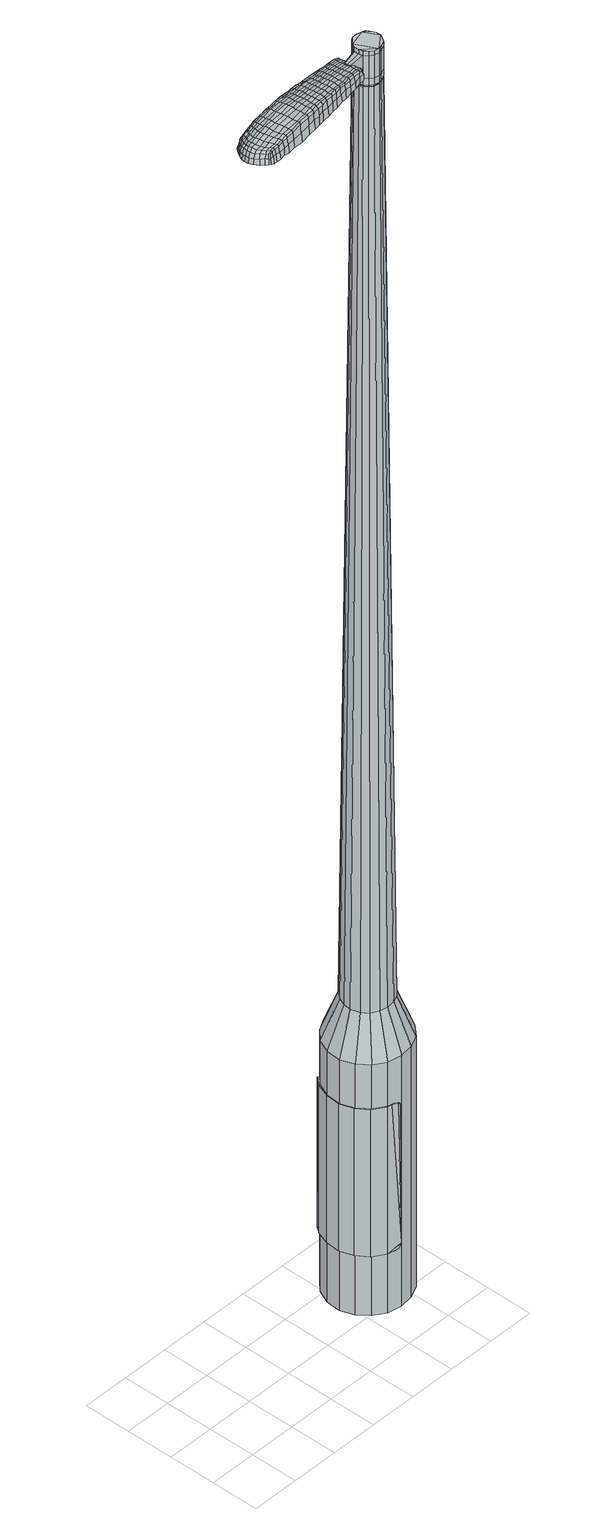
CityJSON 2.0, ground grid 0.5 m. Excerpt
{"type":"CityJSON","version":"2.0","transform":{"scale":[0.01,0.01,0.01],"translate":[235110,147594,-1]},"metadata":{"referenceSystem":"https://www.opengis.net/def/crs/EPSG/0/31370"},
"CityObjects":{
"object1":{"type":"GenericCityObject","attributes":{"cluster":331,"mean_distance_to_centroid":0.16,"new_centroid_x":235112.35,"new_centroid_y":147594.82,"mean_distance_to_camera":17.75,"H1":5.42,"H2":5.43,"Z_final":115.51,"cluster2":-1,"proj_x":235110.19,"proj_y":147578.46,"id_line":38485,"bearing_l":97.51,"distance":16.5,"orientation":"left","G_obj":187.51},"geometry":[{"type":"MultiSurface","lod":"2","boundaries":[[[0,1,2,3]],[[1,4,5,2]],[[4,6,7,5]],[[6,8,9,7]],[[8,10,11,9]],[[10,12,13,11]],[[12,14,15,13]],[[14,16,17,15]],[[16,18,19,17]],[[18,20,21,19]],[[20,22,23,21]],[[22,24,25,23]],[[24,26,27,25]],[[26,28,29,27]],[[28,30,31,29]],[[30,32,33,31]],[[32,34,35,33]],[[34,0,3,35]],[[36,37,38,39]],[[38,40,41,42]],[[41,43,42]],[[42,44,45,46]],[[45,47,46]],[[46,48,49,50]],[[49,51,50]],[[42,46,50,38]],[[50,52,39,38]],[[53,36,39]],[[2,5,7,35]],[[7,9,11,15]],[[11,13,15]],[[15,17,19,23]],[[19,21,23]],[[23,25,27,31]],[[27,29,31]],[[15,23,31,7]],[[31,33,35,7]],[[3,2,35]],[[1,0,54,55]],[[0,34,56,54]],[[34,32,57,56]],[[32,30,58,57]],[[30,28,59,58]],[[28,26,60,59]],[[26,24,61,60]],[[24,22,62,61]],[[22,20,63,62]],[[20,18,64,63]],[[18,16,65,64]],[[16,14,66,65]],[[14,12,67,66]],[[12,10,68,67]],[[10,8,69,68]],[[8,6,70,69]],[[6,4,71,70]],[[4,1,55,71]],[[55,54,72,73]],[[54,56,74,72]],[[56,57,75,74]],[[57,58,76,75]],[[58,59,77,76]],[[59,60,78,77]],[[60,61,79,78]],[[61,62,80,79]],[[62,63,81,80]],[[63,64,82,81]],[[64,65,83,82]],[[65,66,84,83]],[[66,67,85,84]],[[67,68,86,85]],[[68,69,87,86]],[[69,70,88,87]],[[70,71,89,88]],[[71,55,73,89]],[[90,91,92,93]],[[94,95,91,90]],[[96,97,95,94]],[[98,99,97,96]],[[100,101,99,98]],[[102,103,101,100]],[[104,105,103,102]],[[106,107,105,104]],[[108,109,107,106]],[[110,111,109,108]],[[83,112,111,110]],[[113,114,112,83]],[[115,116,114,113]],[[86,117,116,115]],[[118,119,117,86]],[[120,121,119,118]],[[122,123,121,120]],[[93,92,123,122]],[[124,125,126,127]],[[128,124,127,129]],[[130,128,129,131]],[[132,130,131,133]],[[134,132,133,135]],[[136,134,135,137]],[[138,136,137,139]],[[140,138,139,141]],[[142,140,141,143]],[[144,142,143,145]],[[146,144,145,147]],[[148,146,147,149]],[[150,148,149,151]],[[152,150,151,153]],[[154,152,153,155]],[[156,154,155,157]],[[73,72,90,93]],[[72,74,94,90]],[[74,75,96,94]],[[75,76,98,96]],[[76,77,100,98]],[[77,78,102,100]],[[78,79,104,102]],[[79,80,106,104]],[[80,81,108,106]],[[81,82,110,108]],[[82,83,110]],[[84,113,83]],[[84,85,115,113]],[[85,86,115]],[[87,118,86]],[[87,88,120,118]],[[88,89,122,120]],[[89,73,93,122]],[[158,159,92,91]],[[159,160,123,92]],[[160,161,121,123]],[[161,162,119,121]],[[162,117,119]],[[163,116,117]],[[163,164,114,116]],[[164,112,114]],[[165,111,112]],[[165,166,109,111]],[[166,167,107,109]],[[167,168,105,107]],[[168,169,103,105]],[[169,170,101,103]],[[170,171,99,101]],[[171,172,97,99]],[[172,173,95,97]],[[173,158,91,95]],[[39,52,156,174]],[[159,158,175,157]],[[53,39,174,125]],[[158,173,126,175]],[[36,53,125,124]],[[173,172,127,126]],[[37,36,124,128]],[[172,171,129,127]],[[38,37,128,130]],[[171,170,131,129]],[[40,38,130,132]],[[170,169,133,131]],[[41,40,132,134]],[[169,168,135,133]],[[43,41,134,136]],[[168,167,137,135]],[[42,43,136,138]],[[167,166,139,137]],[[44,42,138,140]],[[166,165,141,139]],[[45,44,140,142]],[[165,112,143,141]],[[47,45,142,144]],[[112,164,145,143]],[[46,47,144,146]],[[164,163,147,145]],[[48,46,146,148]],[[163,117,149,147]],[[49,48,148,150]],[[117,162,151,149]],[[51,49,150,152]],[[162,161,153,151]],[[50,51,152,154]],[[161,160,155,153]],[[52,50,154,156]],[[160,159,157,155]],[[156,157,176,177]],[[157,175,178,176]],[[175,126,179,178]],[[126,125,180,179]],[[125,174,181,180]],[[174,156,177,181]],[[182,183,184,185]],[[186,182,185,187]],[[182,186,188,189]],[[183,182,189,190]],[[191,192,193,194]],[[195,191,194,196]],[[191,195,197,198]],[[192,191,198,199]],[[200,201,202,203]],[[204,200,203,205]],[[200,204,206,207]],[[201,200,207,208]],[[209,210,211,212]],[[213,209,212,214]],[[209,213,215,216]],[[210,209,216,217]],[[218,219,220,221]],[[222,218,221,223]],[[218,222,224,225]],[[219,218,225,226]],[[227,228,229,230]],[[231,227,230,232]],[[227,231,233,234]],[[228,227,234,235]],[[236,237,238,239]],[[228,236,239,229]],[[236,228,235,240]],[[237,236,240,241]],[[242,243,244,245]],[[237,242,245,238]],[[242,237,241,246]],[[243,242,246,247]],[[248,186,187,249]],[[243,248,249,244]],[[248,243,247,250]],[[186,248,250,188]],[[251,252,253,254]],[[255,251,254,256]],[[251,255,257,258]],[[252,251,258,259]],[[260,261,262,263]],[[252,260,263,253]],[[260,252,259,264]],[[261,260,264,265]],[[266,267,268,269]],[[261,266,269,262]],[[266,261,265,270]],[[267,266,270,271]],[[272,273,274,275]],[[267,272,275,268]],[[272,267,271,276]],[[273,272,276,277]],[[278,183,190,279]],[[273,278,279,274]],[[278,273,277,280]],[[183,278,280,184]],[[281,282,283,284]],[[285,281,284,286]],[[281,285,287,288]],[[282,281,288,289]],[[290,291,292,293]],[[282,290,293,283]],[[290,282,289,294]],[[291,290,294,295]],[[296,297,298,299]],[[291,296,299,292]],[[296,291,295,300]],[[297,296,300,301]],[[302,195,196,303]],[[297,302,303,298]],[[302,297,301,304]],[[195,302,304,197]],[[305,306,307,308]],[[309,305,308,310]],[[305,309,311,312]],[[306,305,312,313]],[[314,315,316,317]],[[306,314,317,307]],[[314,306,313,318]],[[315,314,318,319]],[[320,321,322,323]],[[315,320,323,316]],[[320,315,319,324]],[[321,320,324,325]],[[326,327,328,329]],[[321,326,329,322]],[[326,321,325,330]],[[327,326,330,331]],[[332,192,199,333]],[[327,332,333,328]],[[332,327,331,334]],[[192,332,334,193]],[[335,221,220,336]],[[337,335,336,338]],[[335,337,339,340]],[[221,335,340,223]],[[341,337,338,342]],[[343,341,342,344]],[[341,343,345,346]],[[337,341,346,339]],[[347,343,344,348]],[[349,347,348,350]],[[347,349,351,352]],[[343,347,352,345]],[[353,349,350,354]],[[355,353,354,356]],[[353,355,357,358]],[[349,353,358,351]],[[359,355,356,360]],[[210,359,360,211]],[[359,210,217,361]],[[355,359,361,357]],[[362,363,208,207]],[[364,362,207,206]],[[362,364,365,366]],[[363,362,366,367]],[[368,369,367,366]],[[370,368,366,365]],[[368,370,371,372]],[[369,368,372,373]],[[374,375,373,372]],[[376,374,372,371]],[[374,376,377,378]],[[375,374,378,379]],[[380,381,379,378]],[[382,380,378,377]],[[380,382,215,213]],[[381,380,213,214]],[[383,384,385,386]],[[285,383,386,287]],[[383,285,286,387]],[[384,383,387,388]],[[389,204,205,390]],[[384,389,390,385]],[[389,384,388,391]],[[204,389,391,206]],[[392,393,394,395]],[[231,392,395,233]],[[392,231,232,396]],[[393,392,396,397]],[[398,399,400,401]],[[393,398,401,394]],[[398,393,397,402]],[[399,398,402,403]],[[404,201,208,405]],[[399,404,405,400]],[[404,399,403,406]],[[201,404,406,202]],[[407,408,409,410]],[[189,407,410,190]],[[407,189,188,411]],[[408,407,411,412]],[[413,414,415,416]],[[408,413,416,409]],[[413,408,412,417]],[[414,413,417,418]],[[419,212,211,420]],[[414,419,420,415]],[[419,414,418,421]],[[212,419,421,214]],[[422,423,424,425]],[[194,422,425,196]],[[422,194,193,426]],[[423,422,426,427]],[[428,216,215,429]],[[423,428,429,424]],[[428,423,427,430]],[[216,428,430,217]],[[431,432,433,434]],[[309,431,434,311]],[[431,309,310,435]],[[432,431,435,436]],[[437,222,223,438]],[[432,437,438,433]],[[437,432,436,439]],[[222,437,439,224]],[[440,441,442,443]],[[255,440,443,257]],[[440,255,256,444]],[[441,440,444,445]],[[446,447,448,449]],[[441,446,449,442]],[[446,441,445,450]],[[447,446,450,451]],[[452,219,226,453]],[[447,452,453,448]],[[452,447,451,454]],[[219,452,454,220]],[[455,456,445,444]],[[254,455,444,256]],[[455,254,253,457]],[[456,455,457,458]],[[459,460,451,450]],[[456,459,450,445]],[[459,456,458,461]],[[460,459,461,462]],[[463,336,220,454]],[[460,463,454,451]],[[463,460,462,464]],[[336,463,464,338]],[[465,466,467,468]],[[312,465,468,313]],[[465,312,311,434]],[[466,465,434,433]],[[469,340,339,470]],[[466,469,470,467]],[[469,466,433,438]],[[340,469,438,223]],[[471,472,458,457]],[[263,471,457,253]],[[471,263,262,473]],[[472,471,473,474]],[[475,476,462,461]],[[472,475,461,458]],[[475,472,474,477]],[[476,475,477,478]],[[479,342,338,464]],[[476,479,464,462]],[[479,476,478,480]],[[342,479,480,344]],[[481,482,483,484]],[[318,481,484,319]],[[481,318,313,468]],[[482,481,468,467]],[[485,346,345,486]],[[482,485,486,483]],[[485,482,467,470]],[[346,485,470,339]],[[487,488,474,473]],[[269,487,473,262]],[[487,269,268,489]],[[488,487,489,490]],[[491,492,478,477]],[[488,491,477,474]],[[491,488,490,493]],[[492,491,493,494]],[[495,348,344,480]],[[492,495,480,478]],[[495,492,494,496]],[[348,495,496,350]],[[497,498,499,500]],[[324,497,500,325]],[[497,324,319,484]],[[498,497,484,483]],[[501,352,351,502]],[[498,501,502,499]],[[501,498,483,486]],[[352,501,486,345]],[[503,504,490,489]],[[275,503,489,268]],[[503,275,274,505]],[[504,503,505,506]],[[507,508,494,493]],[[504,507,493,490]],[[507,504,506,509]],[[508,507,509,510]],[[511,354,350,496]],[[508,511,496,494]],[[511,508,510,512]],[[354,511,512,356]],[[513,514,515,516]],[[330,513,516,331]],[[513,330,325,500]],[[514,513,500,499]],[[517,358,357,518]],[[514,517,518,515]],[[517,514,499,502]],[[358,517,502,351]],[[519,520,506,505]],[[279,519,505,274]],[[519,279,190,410]],[[520,519,410,409]],[[521,522,510,509]],[[520,521,509,506]],[[521,520,409,416]],[[522,521,416,415]],[[523,360,356,512]],[[522,523,512,510]],[[523,522,415,420]],[[360,523,420,211]],[[524,525,427,426]],[[334,524,426,193]],[[524,334,331,516]],[[525,524,516,515]],[[526,361,217,430]],[[525,526,430,427]],[[526,525,515,518]],[[361,526,518,357]],[[527,528,388,387]],[[284,527,387,286]],[[527,284,283,529]],[[528,527,529,530]],[[531,364,206,391]],[[528,531,391,388]],[[531,528,530,532]],[[364,531,532,365]],[[533,534,535,536]],[[234,533,536,235]],[[533,234,233,395]],[[534,533,395,394]],[[537,538,539,540]],[[534,537,540,535]],[[537,534,394,401]],[[538,537,401,400]],[[541,363,367,542]],[[538,541,542,539]],[[541,538,400,405]],[[363,541,405,208]],[[543,544,530,529]],[[293,543,529,283]],[[543,293,292,545]],[[544,543,545,546]],[[547,370,365,532]],[[544,547,532,530]],[[547,544,546,548]],[[370,547,548,371]],[[549,550,551,552]],[[240,549,552,241]],[[549,240,235,536]],[[550,549,536,535]],[[553,554,555,556]],[[550,553,556,551]],[[553,550,535,540]],[[554,553,540,539]],[[557,369,373,558]],[[554,557,558,555]],[[557,554,539,542]],[[369,557,542,367]],[[559,560,546,545]],[[299,559,545,292]],[[559,299,298,561]],[[560,559,561,562]],[[563,376,371,548]],[[560,563,548,546]],[[563,560,562,564]],[[376,563,564,377]],[[565,566,567,568]],[[246,565,568,247]],[[565,246,241,552]],[[566,565,552,551]],[[569,570,571,572]],[[566,569,572,567]],[[569,566,551,556]],[[570,569,556,555]],[[573,375,379,574]],[[570,573,574,571]],[[573,570,555,558]],[[375,573,558,373]],[[575,576,562,561]],[[303,575,561,298]],[[575,303,196,425]],[[576,575,425,424]],[[577,382,377,564]],[[576,577,564,562]],[[577,576,424,429]],[[382,577,429,215]],[[578,579,412,411]],[[250,578,411,188]],[[578,250,247,568]],[[579,578,568,567]],[[580,581,418,417]],[[579,580,417,412]],[[580,579,567,572]],[[581,580,572,571]],[[582,381,214,421]],[[581,582,421,418]],[[582,581,571,574]],[[381,582,574,379]],[[583,584,585,586]],[[586,585,587,588]],[[589,587,585,590]],[[590,585,584,591]],[[592,593,594,595]],[[595,594,596,597]],[[598,596,594,599]],[[599,594,593,600]],[[601,602,603,604]],[[604,603,605,606]],[[607,605,603,608]],[[608,603,602,609]],[[610,611,612,613]],[[613,612,614,615]],[[616,614,612,617]],[[617,612,611,618]],[[619,620,621,622]],[[622,621,623,624]],[[625,623,621,626]],[[626,621,620,627]],[[628,629,630,631]],[[631,630,632,633]],[[634,632,630,635]],[[635,630,629,636]],[[637,638,639,640]],[[640,639,629,628]],[[636,629,639,641]],[[641,639,638,642]],[[643,644,645,646]],[[646,645,638,637]],[[642,638,645,647]],[[647,645,644,648]],[[588,587,649,650]],[[650,649,644,643]],[[648,644,649,651]],[[651,649,587,589]],[[652,653,654,655]],[[655,654,656,657]],[[658,656,654,659]],[[659,654,653,660]],[[661,662,663,664]],[[664,663,653,652]],[[660,653,663,665]],[[665,663,662,666]],[[667,668,669,670]],[[670,669,662,661]],[[666,662,669,671]],[[671,669,668,672]],[[673,674,675,676]],[[676,675,668,667]],[[672,668,675,677]],[[677,675,674,678]],[[591,584,679,680]],[[680,679,674,673]],[[678,674,679,681]],[[681,679,584,583]],[[682,683,684,685]],[[685,684,686,687]],[[688,686,684,689]],[[689,684,683,690]],[[691,692,693,694]],[[694,693,683,682]],[[690,683,693,695]],[[695,693,692,696]],[[697,698,699,700]],[[700,699,692,691]],[[696,692,699,701]],[[701,699,698,702]],[[597,596,703,704]],[[704,703,698,697]],[[702,698,703,705]],[[705,703,596,598]],[[706,707,708,709]],[[709,708,710,711]],[[712,710,708,713]],[[713,708,707,714]],[[715,716,717,718]],[[718,717,707,706]],[[714,707,717,719]],[[719,717,716,720]],[[721,722,723,724]],[[724,723,716,715]],[[720,716,723,725]],[[725,723,722,726]],[[727,728,729,730]],[[730,729,722,721]],[[726,722,729,731]],[[731,729,728,732]],[[600,593,733,734]],[[734,733,728,727]],[[732,728,733,735]],[[735,733,593,592]],[[619,622,736,737]],[[737,736,738,739]],[[740,738,736,741]],[[741,736,622,624]],[[739,738,742,743]],[[743,742,744,745]],[[746,744,742,747]],[[747,742,738,740]],[[745,744,748,749]],[[749,748,750,751]],[[752,750,748,753]],[[753,748,744,746]],[[751,750,754,755]],[[755,754,756,757]],[[758,756,754,759]],[[759,754,750,752]],[[757,756,760,761]],[[761,760,611,610]],[[618,611,760,762]],[[762,760,756,758]],[[609,763,764,608]],[[608,764,765,607]],[[766,765,764,767]],[[767,764,763,768]],[[768,769,770,767]],[[767,770,771,766]],[[772,771,770,773]],[[773,770,769,774]],[[774,775,776,773]],[[773,776,777,772]],[[778,777,776,779]],[[779,776,775,780]],[[780,781,782,779]],[[779,782,783,778]],[[616,783,782,614]],[[614,782,781,615]],[[784,785,786,787]],[[787,786,686,688]],[[687,686,786,788]],[[788,786,785,789]],[[606,605,790,791]],[[791,790,785,784]],[[789,785,790,792]],[[792,790,605,607]],[[793,794,795,796]],[[796,795,632,634]],[[633,632,795,797]],[[797,795,794,798]],[[799,800,801,802]],[[802,801,794,793]],[[798,794,801,803]],[[803,801,800,804]],[[609,602,805,806]],[[806,805,800,799]],[[804,800,805,807]],[[807,805,602,601]],[[808,809,810,811]],[[811,810,590,591]],[[589,590,810,812]],[[812,810,809,813]],[[814,815,816,817]],[[817,816,809,808]],[[813,809,816,818]],[[818,816,815,819]],[[610,613,820,821]],[[821,820,815,814]],[[819,815,820,822]],[[822,820,613,615]],[[823,824,825,826]],[[826,825,595,597]],[[592,595,825,827]],[[827,825,824,828]],[[616,617,829,830]],[[830,829,824,823]],[[828,824,829,831]],[[831,829,617,618]],[[832,833,834,835]],[[835,834,710,712]],[[710,834,711]],[[711,834,833,836]],[[624,623,837,838]],[[838,837,833,832]],[[836,833,837,839]],[[839,837,623,625]],[[840,841,842,843]],[[843,842,656,658]],[[657,656,842,844]],[[844,842,841,845]],[[846,847,848,849]],[[849,848,841,840]],[[845,841,848,850]],[[850,848,847,851]],[[627,620,852,853]],[[853,852,847,846]],[[851,847,852,854]],[[854,852,620,619]],[[845,855,856,844]],[[844,856,655,657]],[[652,655,856,857]],[[857,856,855,858]],[[851,859,860,850]],[[850,860,855,845]],[[858,855,860,861]],[[861,860,859,862]],[[619,737,863,854]],[[854,863,859,851]],[[862,859,863,864]],[[864,863,737,739]],[[865,866,867,868]],[[868,867,713,714]],[[712,713,867,835]],[[835,867,866,832]],[[740,741,869,870]],[[870,869,866,865]],[[832,866,869,838]],[[838,869,741,624]],[[858,871,872,857]],[[857,872,664,652]],[[661,664,872,873]],[[873,872,871,874]],[[862,875,876,861]],[[861,876,871,858]],[[874,871,876,877]],[[877,876,875,878]],[[739,743,879,864]],[[864,879,875,862]],[[878,875,879,880]],[[880,879,743,745]],[[881,882,883,884]],[[884,883,719,720]],[[714,719,883,868]],[[868,883,882,865]],[[746,747,885,886]],[[886,885,882,881]],[[865,882,885,870]],[[870,885,747,740]],[[874,887,888,873]],[[873,888,670,661]],[[667,670,888,889]],[[889,888,887,890]],[[878,891,892,877]],[[877,892,887,874]],[[890,887,892,893]],[[893,892,891,894]],[[745,749,895,880]],[[880,895,891,878]],[[894,891,895,896]],[[896,895,749,751]],[[897,898,899,900]],[[900,899,725,726]],[[720,725,899,884]],[[884,899,898,881]],[[752,753,901,902]],[[902,901,898,897]],[[881,898,901,886]],[[886,901,753,746]],[[890,903,904,889]],[[889,904,676,667]],[[673,676,904,905]],[[905,904,903,906]],[[894,907,908,893]],[[893,908,903,890]],[[906,903,908,909]],[[909,908,907,910]],[[751,755,911,896]],[[896,911,907,894]],[[910,907,911,912]],[[912,911,755,757]],[[913,914,915,916]],[[916,915,731,732]],[[726,731,915,900]],[[900,915,914,897]],[[758,759,917,918]],[[918,917,914,913]],[[897,914,917,902]],[[902,917,759,752]],[[906,919,920,905]],[[905,920,680,673]],[[591,680,920,811]],[[811,920,919,808]],[[910,921,922,909]],[[909,922,919,906]],[[808,919,922,817]],[[817,922,921,814]],[[757,761,923,912]],[[912,923,921,910]],[[814,921,923,821]],[[821,923,761,610]],[[828,924,925,827]],[[827,925,735,592]],[[732,735,925,916]],[[916,925,924,913]],[[618,762,926,831]],[[831,926,924,828]],[[913,924,926,918]],[[918,926,762,758]],[[789,927,928,788]],[[788,928,685,687]],[[682,685,928,929]],[[929,928,927,930]],[[607,765,931,792]],[[792,931,927,789]],[[930,927,931,932]],[[932,931,765,766]],[[933,934,935,936]],[[936,935,635,636]],[[634,635,935,796]],[[796,935,934,793]],[[937,938,939,940]],[[940,939,934,933]],[[793,934,939,802]],[[802,939,938,799]],[[768,763,941,942]],[[942,941,938,937]],[[799,938,941,806]],[[806,941,763,609]],[[930,943,944,929]],[[929,944,694,682]],[[691,694,944,945]],[[945,944,943,946]],[[766,771,947,932]],[[932,947,943,930]],[[946,943,947,948]],[[948,947,771,772]],[[949,950,951,952]],[[952,951,641,642]],[[636,641,951,936]],[[936,951,950,933]],[[953,954,955,956]],[[956,955,950,949]],[[933,950,955,940]],[[940,955,954,937]],[[774,769,957,958]],[[958,957,954,953]],[[937,954,957,942]],[[942,957,769,768]],[[946,959,960,945]],[[945,960,700,691]],[[697,700,960,961]],[[961,960,959,962]],[[772,777,963,948]],[[948,963,959,946]],[[962,959,963,964]],[[964,963,777,778]],[[965,966,967,968]],[[968,967,647,648]],[[642,647,967,952]],[[952,967,966,949]],[[969,970,971,972]],[[972,971,966,965]],[[949,966,971,956]],[[956,971,970,953]],[[780,775,973,974]],[[974,973,970,969]],[[953,970,973,958]],[[958,973,775,774]],[[962,975,976,961]],[[961,976,704,697]],[[597,704,976,826]],[[826,976,975,823]],[[778,783,977,964]],[[964,977,975,962]],[[823,975,977,830]],[[830,977,783,616]],[[813,978,979,812]],[[812,979,651,589]],[[648,651,979,968]],[[968,979,978,965]],[[819,980,981,818]],[[818,981,978,813]],[[965,978,981,972]],[[972,981,980,969]],[[615,781,982,822]],[[822,982,980,819]],[[969,980,982,974]],[[974,982,781,780]],[[583,586,185,184]],[[586,588,187,185]],[[598,599,198,197]],[[599,600,199,198]],[[601,604,203,202]],[[604,606,205,203]],[[625,626,225,224]],[[626,627,226,225]],[[628,631,230,229]],[[631,633,232,230]],[[637,640,239,238]],[[640,628,229,239]],[[643,646,245,244]],[[646,637,238,245]],[[588,650,249,187]],[[650,643,244,249]],[[658,659,258,257]],[[659,660,259,258]],[[660,665,264,259]],[[665,666,265,264]],[[666,671,270,265]],[[671,672,271,270]],[[672,677,276,271]],[[677,678,277,276]],[[678,681,280,277]],[[681,583,184,280]],[[688,689,288,287]],[[689,690,289,288]],[[690,695,294,289]],[[695,696,295,294]],[[696,701,300,295]],[[701,702,301,300]],[[702,705,304,301]],[[705,598,197,304]],[[706,709,308,307]],[[709,711,310,308]],[[715,718,317,316]],[[718,706,307,317]],[[721,724,323,322]],[[724,715,316,323]],[[727,730,329,328]],[[730,721,322,329]],[[600,734,333,199]],[[734,727,328,333]],[[784,787,386,385]],[[787,688,287,386]],[[606,791,390,205]],[[791,784,385,390]],[[633,797,396,232]],[[797,798,397,396]],[[798,803,402,397]],[[803,804,403,402]],[[804,807,406,403]],[[807,601,202,406]],[[711,435,310]],[[711,836,436,435]],[[836,839,439,436]],[[839,625,224,439]],[[840,843,443,442]],[[843,658,257,443]],[[846,849,449,448]],[[849,840,442,449]],[[627,853,453,226]],[[853,846,448,453]],[[983,984,985,986]],[[987,988,986,985]],[[989,990,991,992]],[[993,994,995,996]],[[984,997,998,985]],[[999,987,985,998]],[[1000,989,992,1001]],[[1002,1003,994,993]],[[997,1004,1005,998]],[[1005,1006,999,998]],[[1007,1000,1001,1008]],[[1009,1003,1002,1010]],[[1004,1011,1012,1005]],[[1012,1013,1006,1005]],[[1014,1007,1008,1015]],[[1016,1009,1010,1017]],[[1018,1019,1020,1021]],[[1022,1023,1019,1018]],[[1022,1024,1025,1023]],[[1024,1026,1027,1025]],[[1028,1029,1030,1031]],[[1032,1033,1029,1028]],[[1034,1035,1033,1032]],[[1036,1037,1035,1034]],[[1031,1020,1019,1028]],[[1028,1019,1023,1032]],[[1023,1025,1034,1032]],[[1025,1027,1036,1034]],[[992,991,988,987]],[[1001,992,987,999]],[[1006,1008,1001,999]],[[1013,1015,1008,1006]],[[993,996,990,989]],[[1002,993,989,1000]],[[1010,1002,1000,1007]],[[1017,1010,1007,1014]],[[994,1018,1021,995]],[[1003,1022,1018,994]],[[1024,1022,1003,1009]],[[1026,1024,1009,1016]],[[1038,1039,1040,1041]],[[1040,1042,1043,1044]],[[1040,1044,1045,1046]],[[1040,1046,1041]],[[1047,1038,1041,1048]],[[1049,1048,1041,1050]],[[1051,1050,1041]],[[1052,1040,1039,1053]],[[1054,1052,1053,1055]],[[1056,1054,1055,1057]],[[1058,1056,1057,1059]],[[1060,1058,1059,1061]],[[1061,1062,1063,1064]],[[1061,1064,1065,1066]],[[1061,1066,1067,1068]],[[1067,1069,1070,1071]],[[1067,1071,1072,1073]],[[1067,1073,1068]],[[1061,1068,1060]],[[1074,1075,1039,1038]],[[1076,1077,1042,1040]],[[1078,1079,1051,1041]],[[1075,1080,1053,1039]],[[1081,1076,1040,1052]],[[1080,1082,1055,1053]],[[1083,1081,1052,1054]],[[1082,1084,1057,1055]],[[1085,1083,1054,1056]],[[1084,1086,1059,1057]],[[1087,1085,1056,1058]],[[1086,1088,1061,1059]],[[1089,1087,1058,1060]],[[1088,1090,1062,1061]],[[1091,1092,1069,1067]],[[1093,1089,1060,1068]],[[1063,1062,1090,1094]],[[1064,1063,1094,1095]],[[1065,1064,1095,1096]],[[1066,1065,1096,1097]],[[1067,1066,1097,1091]],[[1098,1074,1038,1047]],[[1099,1098,1047,1048]],[[1100,1099,1048,1049]],[[1101,1100,1049,1050]],[[1079,1101,1050,1051]],[[1043,1042,1077,1102]],[[1070,1069,1092,1103]],[[1044,1043,1102,1104]],[[1045,1044,1104,1105]],[[1046,1045,1105,1106]],[[1041,1046,1106,1078]],[[1071,1070,1103,1107]],[[1072,1071,1107,1108]],[[1073,1072,1108,1109]],[[1068,1073,1109,1093]]]}]}
},
"vertices":[
[191,74,384],[192,89,384],[192,89,96],[191,74,96],[198,103,384],[198,103,96],[208,113,384],[208,113,96],[221,120,384],[221,120,96],[235,122,384],[235,122,96],[250,119,384],[250,119,96],[262,111,384],[262,111,96],[271,99,384],[271,99,96],[275,85,384],[275,85,96],[275,71,384],[275,71,96],[269,57,384],[269,57,96],[259,46,384],[259,46,96],[246,40,384],[246,40,96],[232,38,384],[232,38,96],[217,41,384],[217,41,96],[205,49,384],[205,49,96],[196,60,384],[196,60,96],[224,70,1524],[228,67,1524],[233,66,1524],[220,78,1524],[237,67,1524],[242,69,1524],[247,77,1524],[245,73,1524],[247,82,1524],[245,86,1524],[239,92,1524],[243,90,1524],[234,93,1524],[229,93,1524],[222,87,1524],[225,91,1524],[220,83,1524],[221,74,1524],[208,77,429],[209,85,429],[211,68,429],[216,61,429],[224,57,429],[232,55,429],[241,56,429],[249,60,429],[255,66,429],[258,74,429],[258,83,429],[256,92,429],[250,98,429],[243,103,429],[235,105,429],[226,104,429],[218,100,429],[212,93,429],[220,78,1483],[220,83,1483],[221,74,1483],[224,70,1483],[228,67,1483],[233,66,1483],[237,67,1483],[242,69,1483],[245,73,1483],[247,77,1483],[247,82,1483],[245,86,1483],[243,90,1483],[239,92,1483],[234,93,1483],[229,93,1483],[225,91,1483],[222,87,1483],[221,78,1483],[221,78,1485],[221,83,1485],[221,83,1483],[222,74,1483],[222,74,1485],[225,70,1483],[225,70,1485],[228,68,1483],[228,68,1485],[233,67,1483],[233,67,1485],[237,68,1483],[237,68,1485],[241,70,1483],[241,70,1485],[244,73,1483],[244,73,1485],[246,77,1483],[246,77,1485],[246,82,1483],[246,82,1485],[245,86,1485],[242,89,1483],[242,89,1485],[238,92,1483],[238,92,1485],[234,93,1485],[230,92,1483],[230,92,1485],[226,90,1483],[226,90,1485],[223,87,1483],[223,87,1485],[224,70,1519],[221,74,1519],[221,74,1493],[224,70,1493],[228,67,1519],[228,67,1493],[233,66,1519],[233,66,1493],[237,67,1519],[237,67,1493],[242,69,1519],[242,69,1493],[245,73,1519],[245,73,1493],[247,77,1519],[247,77,1493],[247,82,1519],[247,82,1493],[245,86,1519],[245,86,1493],[243,90,1519],[243,90,1493],[239,92,1519],[239,92,1493],[234,93,1519],[234,93,1493],[229,93,1519],[229,93,1493],[225,91,1519],[225,91,1493],[222,87,1519],[222,87,1493],[220,83,1519],[220,83,1493],[220,78,1485],[220,83,1485],[222,87,1485],[225,91,1485],[229,93,1485],[239,92,1485],[243,90,1485],[247,82,1485],[247,77,1485],[245,73,1485],[242,69,1485],[237,67,1485],[233,66,1485],[228,67,1485],[224,70,1485],[221,74,1485],[220,78,1519],[220,78,1493],[201,79,1513],[201,79,1518],[202,76,1513],[202,73,1513],[202,73,1518],[202,76,1518],[126,85,1519],[133,86,1518],[131,87,1509],[124,87,1510],[117,85,1519],[116,86,1510],[118,83,1526],[127,84,1525],[134,85,1525],[130,47,1519],[137,48,1518],[138,50,1525],[131,49,1525],[122,46,1519],[123,47,1526],[121,44,1510],[129,45,1510],[136,47,1509],[55,55,1519],[55,59,1519],[54,59,1513],[54,55,1513],[57,51,1519],[56,51,1513],[58,51,1524],[57,55,1524],[57,59,1524],[129,65,1530],[136,66,1529],[136,69,1529],[128,68,1530],[120,63,1531],[119,67,1531],[120,60,1530],[129,61,1530],[137,62,1529],[209,75,1512],[208,78,1512],[207,78,1517],[208,75,1517],[209,73,1512],[208,73,1517],[208,72,1506],[208,75,1506],[208,78,1506],[67,76,1519],[70,77,1519],[69,78,1512],[66,78,1512],[65,75,1518],[64,77,1512],[65,75,1522],[67,75,1523],[71,76,1524],[75,78,1519],[80,79,1519],[79,81,1512],[74,80,1512],[75,77,1524],[81,78,1525],[86,81,1519],[94,82,1519],[93,83,1511],[85,82,1511],[87,79,1526],[95,80,1526],[105,83,1519],[104,85,1510],[106,82,1526],[199,91,1513],[192,90,1513],[193,89,1518],[200,90,1517],[205,91,1512],[204,90,1516],[204,92,1506],[198,92,1507],[191,91,1507],[184,90,1514],[177,89,1515],[178,88,1520],[185,89,1519],[183,91,1507],[175,90,1507],[169,89,1515],[162,88,1516],[163,87,1522],[170,88,1521],[168,90,1508],[160,90,1508],[154,88,1517],[147,87,1517],[148,86,1524],[155,86,1523],[153,89,1508],[146,89,1509],[140,87,1518],[141,85,1524],[138,88,1509],[71,41,1519],[74,41,1519],[74,42,1524],[71,42,1523],[68,41,1518],[69,42,1522],[68,40,1512],[70,39,1512],[73,39,1512],[79,41,1519],[85,41,1519],[85,43,1525],[79,42,1524],[78,39,1512],[84,40,1512],[91,42,1519],[99,43,1519],[99,44,1526],[91,43,1526],[90,40,1511],[98,41,1511],[110,44,1519],[111,46,1526],[109,42,1510],[203,61,1513],[196,59,1513],[195,58,1507],[202,60,1507],[209,62,1512],[208,61,1506],[207,63,1516],[204,62,1517],[196,61,1518],[188,58,1514],[181,57,1515],[180,55,1507],[187,57,1507],[189,59,1519],[181,58,1520],[173,55,1515],[166,54,1516],[165,52,1508],[173,54,1508],[174,57,1521],[167,55,1522],[159,52,1517],[152,51,1517],[151,49,1509],[158,51,1508],[160,54,1523],[152,53,1524],[144,50,1518],[143,48,1509],[145,51,1524],[202,75,1519],[202,77,1519],[195,74,1520],[194,76,1520],[195,71,1520],[203,72,1519],[187,73,1522],[187,75,1522],[180,72,1523],[180,74,1523],[180,69,1523],[188,70,1521],[173,71,1524],[172,74,1524],[165,70,1525],[165,73,1525],[166,66,1525],[173,68,1524],[158,69,1526],[158,72,1526],[151,68,1527],[150,71,1527],[151,64,1527],[158,65,1526],[143,67,1528],[143,70,1528],[144,63,1528],[60,56,1527],[59,59,1527],[61,52,1526],[66,52,1527],[64,56,1528],[64,60,1528],[71,57,1529],[70,61,1529],[72,53,1528],[79,54,1530],[78,58,1530],[77,62,1530],[85,59,1531],[85,63,1531],[86,55,1530],[95,56,1531],[94,60,1531],[94,64,1531],[107,62,1531],[107,65,1531],[108,58,1531],[66,42,1518],[64,44,1519],[63,43,1513],[65,41,1513],[67,43,1523],[65,44,1523],[60,47,1519],[59,46,1513],[62,48,1524],[63,74,1518],[61,72,1518],[62,72,1523],[64,74,1523],[62,75,1513],[60,73,1513],[58,69,1519],[56,66,1519],[58,66,1524],[60,69,1523],[58,70,1513],[56,66,1513],[55,62,1519],[57,63,1524],[54,62,1513],[127,83,1528],[127,81,1528],[134,81,1528],[134,83,1527],[118,82,1528],[118,80,1529],[127,78,1529],[128,75,1530],[135,75,1529],[135,78,1528],[119,77,1529],[119,74,1530],[128,71,1530],[135,72,1529],[119,70,1531],[131,50,1528],[131,53,1529],[122,51,1529],[123,49,1528],[138,52,1527],[138,54,1528],[130,57,1529],[121,55,1530],[137,58,1528],[210,64,1512],[210,66,1512],[209,66,1517],[209,64,1517],[210,63,1506],[209,65,1506],[210,69,1512],[208,69,1517],[209,68,1506],[207,90,1512],[207,88,1512],[206,89,1506],[206,91,1506],[206,89,1517],[206,88,1517],[207,86,1512],[208,83,1512],[207,84,1506],[206,87,1506],[206,86,1517],[207,83,1517],[208,81,1512],[207,81,1506],[207,80,1517],[200,89,1519],[201,87,1519],[193,88,1520],[193,86,1520],[201,85,1519],[201,82,1519],[193,84,1520],[194,82,1520],[202,80,1519],[194,79,1520],[204,63,1519],[203,65,1519],[196,64,1520],[196,62,1520],[203,68,1519],[196,67,1520],[186,87,1521],[186,86,1521],[178,87,1522],[178,85,1522],[186,83,1521],[186,81,1521],[179,83,1522],[179,80,1523],[187,78,1522],[179,77,1523],[189,61,1521],[189,63,1521],[181,61,1522],[182,59,1522],[188,66,1521],[181,65,1522],[171,86,1523],[171,84,1523],[163,86,1524],[164,84,1524],[171,82,1523],[172,79,1524],[164,81,1525],[164,78,1525],[172,76,1524],[165,75,1525],[174,58,1523],[174,60,1523],[167,59,1524],[167,57,1524],[174,64,1524],[166,63,1525],[156,85,1525],[156,83,1525],[149,84,1526],[149,82,1526],[157,81,1526],[157,78,1526],[149,80,1527],[150,77,1527],[157,75,1526],[150,74,1527],[160,55,1525],[159,58,1525],[152,56,1526],[152,54,1526],[159,61,1526],[152,60,1527],[141,84,1527],[142,82,1527],[142,79,1527],[142,76,1528],[143,73,1528],[145,53,1527],[145,55,1527],[144,59,1528],[70,43,1525],[67,45,1525],[73,43,1526],[71,45,1526],[64,48,1526],[68,48,1527],[66,74,1525],[65,72,1525],[68,73,1526],[70,75,1525],[63,70,1525],[61,66,1526],[65,67,1527],[67,70,1526],[60,63,1526],[64,64,1527],[79,43,1526],[77,45,1527],[85,44,1527],[83,46,1528],[74,49,1528],[81,50,1529],[75,76,1526],[74,74,1527],[80,75,1528],[81,77,1527],[72,71,1527],[71,68,1528],[78,69,1529],[79,72,1528],[70,64,1528],[77,65,1530],[91,44,1528],[90,47,1529],[99,45,1528],[98,48,1529],[88,50,1529],[97,52,1530],[87,78,1528],[86,76,1528],[94,77,1529],[95,79,1528],[85,73,1529],[85,70,1530],[94,71,1530],[94,74,1530],[85,66,1530],[94,67,1531],[111,47,1529],[110,49,1529],[109,53,1530],[107,80,1528],[106,78,1529],[106,76,1530],[106,72,1530],[106,69,1531],[131,85,1509],[133,84,1518],[126,83,1518],[124,85,1509],[117,83,1519],[116,84,1510],[118,81,1525],[127,82,1525],[134,83,1525],[138,52,1525],[137,50,1518],[130,49,1518],[131,51,1525],[121,48,1519],[122,49,1525],[120,46,1510],[129,47,1509],[136,49,1509],[56,59,1513],[57,59,1519],[58,55,1519],[57,55,1513],[59,52,1519],[58,52,1513],[60,52,1524],[59,56,1524],[59,59,1524],[135,69,1528],[136,66,1528],[128,65,1529],[128,68,1529],[119,64,1529],[119,67,1529],[120,60,1529],[129,61,1529],[136,62,1528],[205,78,1516],[206,78,1512],[207,75,1512],[206,75,1516],[207,72,1512],[206,72,1516],[206,72,1506],[206,75,1506],[205,78,1506],[70,76,1512],[71,75,1519],[68,74,1518],[67,76,1512],[66,74,1518],[65,75,1512],[67,73,1522],[68,73,1523],[71,74,1523],[80,79,1512],[81,78,1519],[75,76,1519],[74,78,1512],[76,75,1524],[82,76,1525],[93,81,1511],[94,80,1519],[87,79,1519],[85,80,1511],[87,77,1525],[95,78,1526],[106,81,1519],[104,83,1510],[107,80,1526],[193,87,1518],[192,88,1513],[199,89,1513],[200,88,1517],[204,89,1512],[204,88,1515],[203,90,1506],[198,90,1506],[191,89,1507],[178,86,1520],[177,87,1514],[184,88,1514],[185,87,1519],[183,89,1507],[175,88,1507],[163,85,1522],[162,86,1516],[169,87,1515],[170,86,1521],[168,88,1508],[161,88,1508],[148,84,1523],[147,85,1517],[154,86,1516],[155,84,1522],[153,87,1508],[146,87,1508],[140,85,1517],[141,83,1524],[138,86,1509],[75,44,1523],[74,43,1519],[71,43,1518],[71,44,1523],[69,43,1518],[70,44,1522],[68,42,1512],[70,41,1512],[73,41,1512],[85,45,1525],[85,43,1519],[79,43,1519],[79,44,1524],[78,41,1512],[84,42,1512],[99,46,1526],[98,45,1519],[91,44,1519],[91,45,1525],[90,42,1511],[97,43,1511],[110,46,1519],[111,48,1526],[109,44,1510],[194,60,1507],[195,61,1513],[202,63,1513],[202,62,1506],[207,64,1512],[207,63,1506],[207,65,1515],[203,64,1517],[196,62,1518],[179,57,1507],[180,58,1514],[188,60,1514],[187,59,1507],[188,61,1519],[181,60,1520],[165,54,1508],[166,56,1516],[173,57,1515],[172,56,1508],[174,58,1521],[166,57,1522],[150,51,1508],[151,53,1517],[158,54,1516],[157,53,1508],[159,56,1522],[152,54,1523],[144,52,1517],[143,50,1509],[145,53,1524],[201,75,1518],[201,77,1518],[194,74,1519],[194,76,1519],[195,71,1519],[202,72,1518],[187,73,1520],[187,75,1520],[179,72,1521],[179,74,1521],[180,69,1521],[187,70,1520],[172,71,1523],[172,73,1523],[165,70,1524],[164,72,1524],[165,67,1524],[172,68,1523],[157,69,1525],[157,72,1525],[150,68,1526],[150,71,1526],[151,64,1526],[158,65,1525],[143,67,1527],[142,70,1527],[143,63,1527],[61,59,1526],[61,56,1526],[63,53,1525],[66,53,1526],[65,56,1526],[65,60,1526],[71,61,1528],[71,57,1528],[73,54,1527],[79,54,1528],[78,58,1529],[78,62,1529],[85,62,1530],[85,59,1530],[86,55,1529],[95,57,1530],[94,60,1530],[94,64,1530],[106,65,1530],[107,62,1530],[108,58,1530],[65,44,1513],[65,45,1518],[67,44,1518],[67,42,1512],[68,44,1523],[66,46,1523],[62,48,1519],[61,48,1513],[63,49,1523],[64,71,1523],[62,71,1518],[64,73,1518],[65,72,1523],[63,74,1512],[62,72,1512],[60,65,1523],[59,65,1519],[60,68,1519],[62,68,1523],[59,69,1513],[58,65,1513],[57,62,1519],[59,62,1524],[57,62,1513],[134,81,1527],[127,80,1527],[127,81,1527],[134,82,1526],[119,80,1527],[118,79,1528],[135,75,1528],[127,74,1528],[127,77,1528],[134,78,1527],[118,76,1528],[119,73,1529],[128,71,1529],[135,72,1528],[119,70,1529],[122,52,1528],[130,53,1527],[131,52,1527],[122,50,1527],[138,53,1526],[137,54,1527],[130,57,1528],[121,56,1528],[137,58,1527],[207,66,1516],[208,65,1512],[208,64,1512],[207,65,1516],[207,64,1506],[207,69,1512],[206,69,1516],[207,68,1506],[204,89,1506],[205,88,1512],[205,89,1512],[204,90,1506],[204,88,1516],[204,87,1516],[205,83,1506],[206,83,1512],[205,86,1512],[204,86,1506],[204,85,1516],[205,83,1516],[206,80,1512],[205,81,1506],[205,80,1516],[200,87,1518],[200,88,1518],[193,87,1519],[193,86,1519],[200,82,1518],[200,85,1518],[193,84,1519],[193,81,1519],[201,80,1518],[194,79,1519],[195,64,1519],[202,65,1518],[203,64,1518],[196,63,1519],[202,68,1518],[195,67,1519],[185,85,1520],[185,86,1520],[178,86,1521],[178,85,1521],[186,80,1520],[186,83,1520],[178,82,1521],[178,80,1521],[186,78,1520],[179,77,1521],[181,62,1521],[188,63,1520],[188,62,1520],[181,60,1521],[188,66,1520],[180,65,1521],[170,84,1522],[170,85,1522],[163,84,1523],[163,83,1523],[171,79,1522],[171,82,1522],[163,81,1523],[164,78,1524],[171,76,1523],[164,75,1524],[166,59,1523],[173,60,1522],[174,59,1522],[166,58,1523],[173,64,1522],[166,63,1523],[156,83,1524],[156,84,1524],[148,83,1525],[148,82,1525],[156,77,1525],[156,80,1524],[149,79,1525],[149,76,1526],[157,74,1525],[149,74,1526],[152,57,1525],[159,58,1524],[159,57,1524],[152,55,1525],[158,62,1524],[151,60,1525],[141,81,1526],[141,82,1526],[142,76,1527],[141,79,1526],[142,73,1527],[144,56,1526],[145,54,1526],[144,59,1526],[68,46,1524],[70,45,1524],[74,45,1525],[72,46,1525],[65,49,1525],[69,49,1525],[69,72,1525],[66,71,1524],[67,72,1524],[71,73,1525],[66,66,1526],[62,66,1525],[64,69,1524],[67,69,1525],[61,63,1525],[65,63,1526],[77,46,1526],[79,45,1526],[85,45,1526],[83,47,1527],[75,50,1526],[81,50,1527],[80,74,1527],[74,73,1526],[76,74,1526],[81,75,1526],[78,68,1528],[72,67,1527],[73,70,1526],[79,71,1527],[71,64,1527],[78,65,1528],[90,47,1527],[91,46,1527],[99,47,1527],[98,48,1528],[88,51,1528],[97,52,1529],[95,76,1528],[87,75,1527],[87,76,1527],[95,78,1527],[94,70,1529],[85,69,1529],[86,72,1528],[94,74,1528],[85,66,1529],[94,67,1530],[110,50,1528],[110,49,1528],[109,54,1529],[106,78,1528],[107,79,1528],[106,72,1529],[106,75,1529],[106,69,1530],[204,90,1508],[205,83,1508],[172,80,1509],[171,88,1509],[151,78,1510],[150,87,1510],[111,74,1512],[110,83,1512],[128,85,1511],[129,76,1511],[94,71,1513],[80,69,1514],[79,78,1514],[92,80,1513],[206,77,1508],[173,72,1509],[152,69,1510],[113,64,1512],[131,67,1511],[95,62,1513],[81,60,1514],[206,70,1508],[174,64,1509],[153,61,1510],[114,55,1512],[132,57,1511],[83,51,1514],[96,53,1513],[207,63,1508],[175,57,1509],[154,52,1510],[115,46,1512],[133,48,1511],[84,43,1514],[97,43,1513],[67,67,1514],[62,65,1514],[62,72,1514],[66,75,1514],[68,58,1514],[63,58,1514],[69,50,1514],[64,51,1514],[70,42,1514],[65,44,1514],[58,62,1515],[56,58,1515],[55,59,1515],[58,66,1515],[59,57,1515],[56,57,1515],[59,53,1515],[56,56,1515],[60,49,1515],[56,55,1515],[220,39,334],[216,40,334],[216,40,165],[230,37,171],[220,39,165],[223,38,165],[226,37,166],[228,37,167],[229,37,169],[223,38,334],[226,37,333],[228,37,332],[229,37,331],[230,37,328],[203,48,165],[203,48,334],[195,60,165],[195,60,334],[190,74,165],[190,74,334],[191,89,165],[191,89,334],[196,103,165],[196,103,334],[199,106,334],[201,109,334],[203,111,333],[205,113,332],[206,114,331],[206,114,328],[199,106,165],[206,114,171],[206,114,169],[205,113,167],[203,111,166],[201,109,165],[220,42,334],[217,43,334],[217,43,165],[220,42,165],[230,39,171],[230,39,328],[205,50,334],[205,50,165],[197,61,334],[197,61,165],[193,75,334],[193,75,165],[193,89,334],[193,89,165],[199,102,334],[199,102,165],[201,105,334],[208,112,328],[208,112,171],[201,105,165],[204,107,334],[205,109,333],[207,111,332],[208,112,331],[224,41,334],[227,40,333],[229,40,332],[230,40,331],[224,41,165],[208,112,169],[227,40,166],[229,40,167],[230,40,169],[207,111,167],[205,109,166],[204,107,165]
]}
